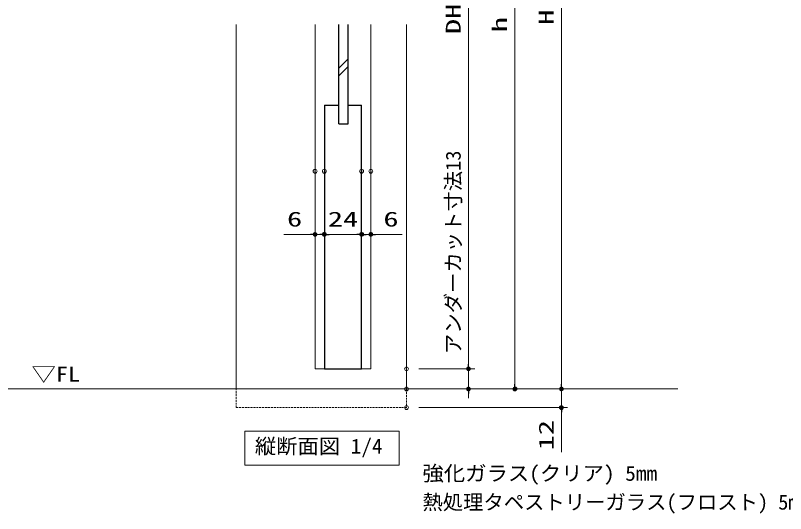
# Model space of a CAD drawing. Units: millimetres, scale not verified. Extents: x -1306 to 1306, y -607 to 607.
# Drawn here: x -802 to -304.9, y -135.6 to 185.6 of the extents above; entities that cross this region are included whole.
import ezdxf
from ezdxf.enums import TextEntityAlignment as Align

# ---------------------------------------------------------------- set-up
doc = ezdxf.new("R2010")
doc.units = ezdxf.units.MM
doc.header["$LTSCALE"] = 5
doc.header["$PDMODE"] = 32
doc.header["$PDSIZE"] = 2.5
doc.linetypes.add('USER2', pattern=[0.375, 0.25, -0.125])
for name, color, linetype, lineweight in [('0-1_線(黄)', 2, 'Continuous', 15), ('0-A_点線(黄)', 2, 'USER2', 15), ('0-D_線(白)', 7, 'Continuous', 30), ('1-0_線(水)', 4, 'Continuous', 9), ('1-1_寸法線', 3, 'Continuous', 13), ('1-4_DEFPOINTS', 7, 'Continuous', 5), ('1-5_0', 3, 'Continuous', 25)]:
    doc.layers.add(name, color=color, linetype=linetype, lineweight=lineweight)
doc.styles.add('ＭＳ ゴシック', font='')
doc.styles.get('ＭＳ ゴシック').set_extended_font_data('MS Gothic')

# ---------------------------------------------------------------- blocks, each defined once
blk = doc.blocks.new('_DOT')
at = {"layer": '1-5_0'}
blk.add_line((-2.5, 0), (-5, 0), dxfattribs=at)
for points in [[(0, 0), (-2.5, 0), (-2.48, 0.313)], [(0, 0), (-2.48, -0.313), (-2.5, 0)], [(0, 0), (-2.48, 0.313), (-2.421, 0.622)], [(0, 0), (-2.421, -0.622), (-2.48, -0.313)], [(0, 0), (-2.421, 0.622), (-2.324, 0.92)], [(0, 0), (-2.324, -0.92), (-2.421, -0.622)], [(0, 0), (-2.324, 0.92), (-2.191, 1.204)], [(0, 0), (-2.191, -1.204), (-2.324, -0.92)], [(0, 0), (-2.191, 1.204), (-2.023, 1.469)], [(0, 0), (-2.023, -1.469), (-2.191, -1.204)], [(0, 0), (-2.023, 1.469), (-1.822, 1.711)], [(0, 0), (-1.822, -1.711), (-2.023, -1.469)], [(0, 0), (-1.822, 1.711), (-1.594, 1.926)], [(0, 0), (-1.594, -1.926), (-1.822, -1.711)], [(0, 0), (-1.594, 1.926), (-1.34, 2.111)], [(0, 0), (-1.34, -2.111), (-1.594, -1.926)], [(0, 0), (-1.34, 2.111), (-1.064, 2.262)], [(0, 0), (-1.064, -2.262), (-1.34, -2.111)], [(0, 0), (-1.064, 2.262), (-0.773, 2.378)], [(0, 0), (-0.773, -2.378), (-1.064, -2.262)], [(0, 0), (-0.773, 2.378), (-0.468, 2.456)], [(0, 0), (-0.468, -2.456), (-0.773, -2.378)], [(0, 0), (-0.468, 2.456), (-0.157, 2.495)], [(0, 0), (-0.157, -2.495), (-0.468, -2.456)], [(0, 0), (-0.157, 2.495), (0.157, 2.495)], [(0, 0), (0.157, -2.495), (-0.157, -2.495)], [(0, 0), (0.157, 2.495), (0.468, 2.456)], [(0, 0), (0.468, 2.456), (0.773, 2.378)], [(0, 0), (0.773, 2.378), (1.064, 2.262)], [(0, 0), (1.064, 2.262), (1.34, 2.111)], [(0, 0), (1.34, 2.111), (1.594, 1.926)], [(0, 0), (1.594, 1.926), (1.822, 1.711)], [(0, 0), (1.822, 1.711), (2.023, 1.469)], [(0, 0), (2.023, 1.469), (2.191, 1.204)], [(0, 0), (2.191, 1.204), (2.324, 0.92)], [(0, 0), (2.324, 0.92), (2.421, 0.622)], [(0, 0), (2.421, 0.622), (2.48, 0.313)], [(0, 0), (2.48, 0.313), (2.5, 0)], [(0, 0), (0.468, -2.456), (0.157, -2.495)], [(0, 0), (0.773, -2.378), (0.468, -2.456)], [(0, 0), (1.064, -2.262), (0.773, -2.378)], [(0, 0), (1.34, -2.111), (1.064, -2.262)], [(0, 0), (1.594, -1.926), (1.34, -2.111)], [(0, 0), (1.822, -1.711), (1.594, -1.926)], [(0, 0), (2.023, -1.469), (1.822, -1.711)], [(0, 0), (2.191, -1.204), (2.023, -1.469)], [(0, 0), (2.324, -0.92), (2.191, -1.204)], [(0, 0), (2.421, -0.622), (2.324, -0.92)], [(0, 0), (2.48, -0.313), (2.421, -0.622)], [(0, 0), (2.5, 0), (2.48, -0.313)]]:
    blk.add_solid(points, dxfattribs=at)

msp = doc.modelspace()

# ---------------------------------------------------------------- linework, layer by layer
at = {"layer": '0-1_線(黄)'}
msp.add_line((-1201.203, -55.244), (-374.476, -55.244), dxfattribs=at)
msp.add_lwpolyline([(-653.873, -82.441), (-554.289, -82.441), (-554.289, -104.276), (-653.873, -104.276)], close=True, dxfattribs=at)
at = {"layer": '0-A_点線(黄)'}
msp.add_lwpolyline([(-549.584, -55.244), (-549.584, -67.244), (-659.584, -67.244), (-659.584, -55.244)], dxfattribs=at)
at = {"layer": '0-D_線(白)'}
for p, q in [((-593.284, 115.756), (-593.284, 179.736)), ((-587.284, 115.756), (-587.284, 179.736)), ((-602.584, 127.756), (-593.284, 127.756)), ((-587.284, 127.756), (-578.584, 127.756)), ((-593.284, 115.756), (-587.284, 115.756))]:
    msp.add_line(p, q, dxfattribs=at)
msp.add_lwpolyline([(-602.584, 127.756), (-602.584, -42.244), (-578.584, -42.244), (-578.584, 127.756)], dxfattribs=at)
at = {"layer": '1-0_線(水)'}
for p, q in [((-659.584, 179.736), (-659.584, -55.244)), ((-608.584, 179.736), (-608.584, -42.244)), ((-572.584, 179.736), (-572.584, -42.244)), ((-549.584, 179.736), (-549.584, -55.244)), ((-587.284, 157.567), (-593.284, 151.567)), ((-587.284, 152.567), (-593.284, 146.567)), ((-608.584, -42.244), (-572.584, -42.244)), ((-608.584, -42.244), (-572.584, -42.244))]:
    msp.add_line(p, q, dxfattribs=at)
at = {"layer": '1-1_寸法線'}
for p, q in [((-449.584, -52.244), (-449.584, 421.756)), ((-479.584, 410.756), (-479.584, -52.244)), ((-509.584, 406.756), (-509.584, -39.244)), ((-509.584, -39.244), (-509.584, 97.375)), ((-608.584, 77.127), (-608.584, 40.427)), ((-602.584, 77.127), (-602.584, 40.427)), ((-602.584, 77.127), (-602.584, 40.427)), ((-578.584, 77.127), (-578.584, 40.427)), ((-578.584, 77.127), (-578.584, 40.427)), ((-572.584, 77.127), (-572.584, 40.427)), ((-611.584, 44.427), (-628.775, 44.427)), ((-605.584, 44.427), (-608.584, 44.427)), ((-602.584, 44.427), (-608.584, 44.427)), ((-602.584, 44.427), (-578.584, 44.427)), ((-599.584, 44.427), (-596.584, 44.427)), ((-581.584, 44.427), (-584.584, 44.427)), ((-578.584, 44.427), (-572.584, 44.427)), ((-575.584, 44.427), (-572.584, 44.427)), ((-569.584, 44.427), (-552.394, 44.427)), ((-541.584, -42.244), (-505.584, -42.244)), ((-541.584, -42.244), (-505.584, -42.244)), ((-509.584, -55.244), (-509.584, -42.244)), ((-449.584, -52.244), (-449.584, -49.244)), ((-541.584, -55.244), (-505.584, -55.244)), ((-541.584, -55.244), (-445.584, -55.244)), ((-541.584, -55.244), (-475.584, -55.244)), ((-541.584, -55.244), (-445.584, -55.244)), ((-509.584, -58.244), (-509.584, -61.244)), ((-449.584, -55.244), (-449.584, -67.244)), ((-541.584, -67.244), (-445.584, -67.244)), ((-449.584, -70.244), (-449.584, -96.006))]:
    msp.add_line(p, q, dxfattribs=at)
at = {"layer": '1-4_DEFPOINTS'}
for p in [(-608.584, 85.127), (-602.584, 85.127), (-578.584, 85.127), (-572.584, 85.127), (-602.584, 44.427), (-578.584, 44.427), (-572.584, 44.427), (-549.584, -42.244), (-509.584, -42.244), (-509.584, -42.244), (-549.584, -55.244), (-479.584, -55.244), (-549.584, -67.244), (-449.584, -67.244)]:
    msp.add_point(p, dxfattribs=at)

# ---------------------------------------------------------------- block references
at = {"layer": '1-1_寸法線', "xscale": 0.6, "yscale": 0.6}
for p in [(-608.584, 44.427), (-602.584, 44.427), (-578.584, 44.427)]:
    msp.add_blockref('_DOT', p, dxfattribs=at)
for p, rotation in [((-602.584, 44.427), 180), ((-578.584, 44.427), 180), ((-572.584, 44.427), 180), ((-509.584, -42.244), 270), ((-509.584, -42.244), 270), ((-509.584, -55.244), 90), ((-479.584, -55.244), 270), ((-449.584, -55.244), 270), ((-449.584, -55.244), 270), ((-449.584, -67.244), 90)]:
    msp.add_blockref('_DOT', p, dxfattribs=dict(at, rotation=rotation))

# ---------------------------------------------------------------- texts
at = {"layer": '0-1_線(黄)', "style": 'ＭＳ ゴシック'}
for s, width, p in [('▽FL', 1.2, (-791.584, -53.386)), ('縦断面図 1/4', 1.05, (-647.451, -99.819))]:
    msp.add_text(s, height=9.604, dxfattribs=dict(at, width=width)).set_placement(p, align=Align.BOTTOM_LEFT)
at = {"layer": '1-1_寸法線', "style": 'ＭＳ ゴシック', "width": 1.5}
for s, p in [('DH', (-511.734, 173.518)), ('H', (-451.734, 179.518)), ('h', (-481.734, 174.732)), ('12', (-451.734, -94.863))]:
    msp.add_text(s, height=9.604, rotation=90, dxfattribs=at).set_placement(p, align=Align.BOTTOM_LEFT)
at = {"layer": '1-1_寸法線', "style": 'ＭＳ ゴシック'}
msp.add_text('アンダーカット寸法13', height=9.621, rotation=90, dxfattribs=at).set_placement((-511.734, -32.727), align=Align.BOTTOM_LEFT)
for s, height, width, p in [('6', 9.604, 1.5, (-626.68, 46.577)), ('24', 9.604, 1.5, (-600.346, 46.577)), ('6', 9.604, 1.5, (-564.489, 46.577)), ('強化ガラス(クリア) 5mm', 9.621, 1.05, (-539.283, -117.344))]:
    msp.add_text(s, height=height, dxfattribs=dict(at, width=width)).set_placement(p, align=Align.BOTTOM_LEFT)
msp.add_text('熱処理タペストリーガラス(フロスト) 5mm', height=9.621, dxfattribs=at).set_placement((-539.283, -135.915), align=Align.BOTTOM_LEFT)

doc.saveas('drawing.dxf')
